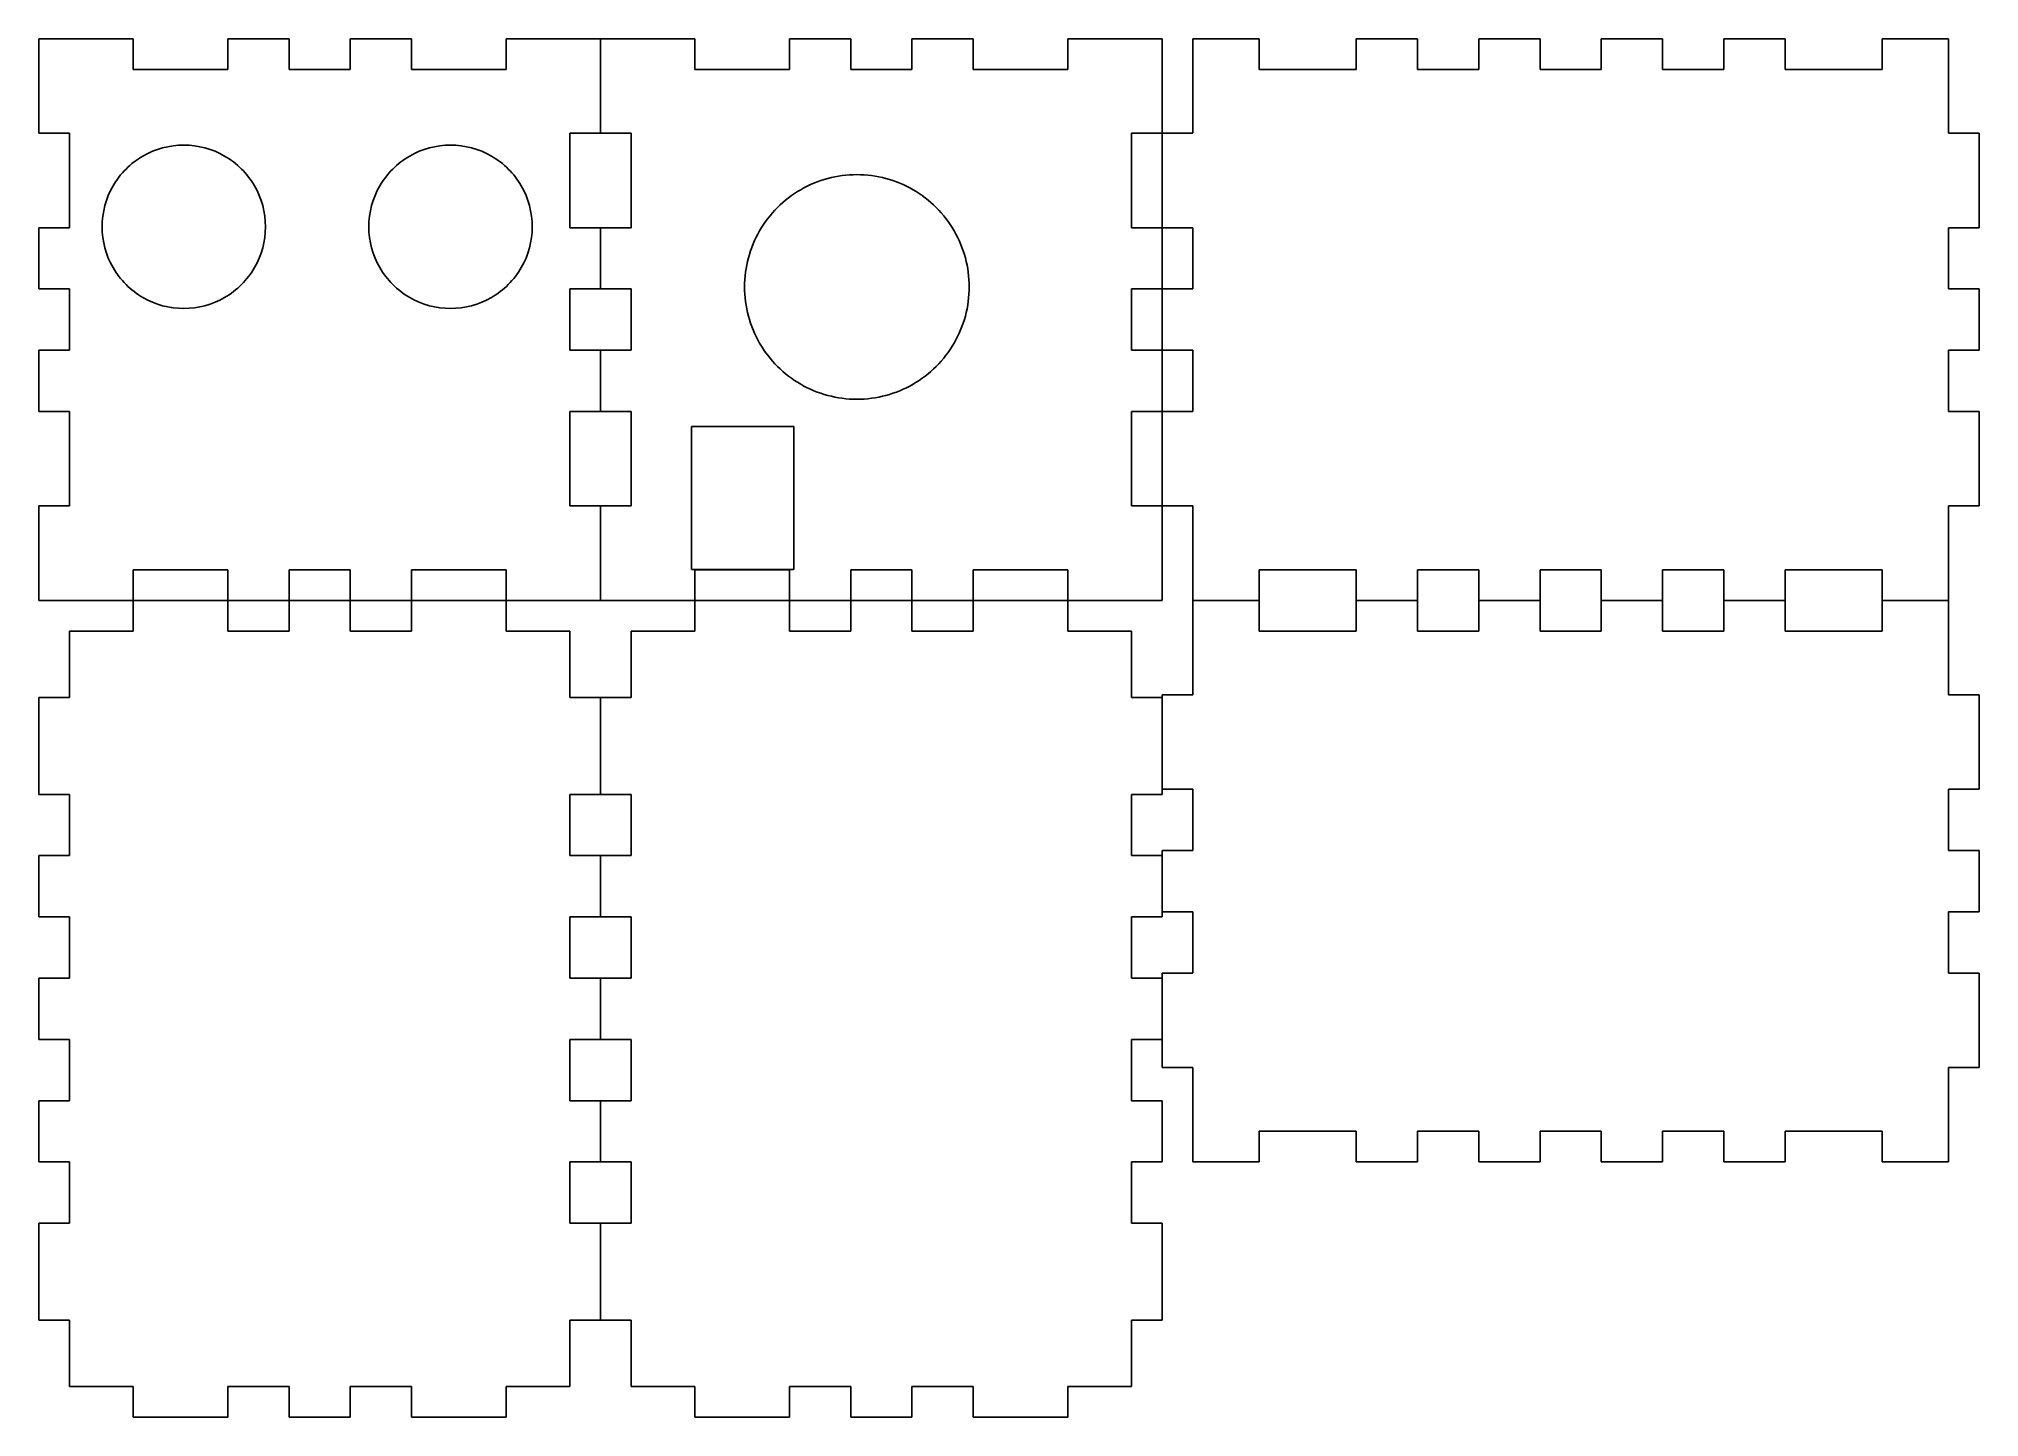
# Model space of a CAD drawing. Extents: x 676 to 866, y 431 to 566.
import ezdxf

# ---------------------------------------------------------------- set-up
doc = ezdxf.new("R2010")
doc.units = 0
doc.layers.get('0').update_dxf_attribs({"linetype": 'CONTINUOUS'})

msp = doc.modelspace()

# ---------------------------------------------------------------- linework, layer by layer
at = {"color": 7}
for p, q in [((676.35, 566.349973), (685.60001, 566.349973)), ((676.35, 557.099999), (676.35, 566.349973)), ((685.60001, 566.349973), (685.60001, 563.349986)), ((694.849984, 563.349986), (694.849984, 566.349973)), ((694.849984, 566.349973), (700.849993, 566.349973)), ((700.849993, 566.349973), (700.849993, 563.349986)), ((706.850002, 563.349986), (706.850002, 566.349973)), ((706.850002, 566.349973), (712.850011, 566.349973)), ((712.850011, 566.349973), (712.850011, 563.349986)), ((722.099986, 563.349986), (722.099986, 566.349973)), ((722.099986, 566.349973), (731.349994, 566.349973)), ((731.349994, 566.349973), (731.349994, 557.099999)), ((731.349994, 566.349973), (740.600006, 566.349973)), ((731.349994, 557.099999), (731.349994, 566.349973)), ((740.600006, 566.349973), (740.600006, 563.349986)), ((749.849978, 563.349986), (749.849978, 566.349973)), ((749.849978, 566.349973), (755.849987, 566.349973)), ((755.849987, 566.349973), (755.849987, 563.349986)), ((761.849996, 563.349986), (761.849996, 566.349973)), ((761.849996, 566.349973), (767.850005, 566.349973)), ((767.850005, 566.349973), (767.850005, 563.349986)), ((777.099979, 563.349986), (777.099979, 566.349973)), ((777.099979, 566.349973), (786.349992, 566.349973)), ((786.349992, 566.349973), (786.349992, 557.099999)), ((789.349976, 566.349973), (795.849977, 566.349973)), ((789.349976, 557.099999), (789.349976, 566.349973)), ((795.849977, 566.349973), (795.849977, 563.349986)), ((805.35, 563.349986), (805.35, 566.349973)), ((805.35, 566.349973), (811.350009, 566.349973)), ((811.350009, 566.349973), (811.350009, 563.349986)), ((817.349986, 563.349986), (817.349986, 566.349973)), ((817.349986, 566.349973), (823.349991, 566.349973)), ((823.349991, 566.349973), (823.349991, 563.349986)), ((829.35, 563.349986), (829.35, 566.349973)), ((829.35, 566.349973), (835.349974, 566.349973)), ((835.349974, 566.349973), (835.349974, 563.349986)), ((841.349983, 563.349986), (841.349983, 566.349973)), ((841.349983, 566.349973), (847.349992, 566.349973)), ((847.349992, 566.349973), (847.349992, 563.349986)), ((856.84998, 563.349986), (856.84998, 566.349973)), ((856.84998, 566.349973), (863.349981, 566.349973)), ((863.349981, 566.349973), (863.349981, 557.099999)), ((685.60001, 563.349986), (694.849984, 563.349986)), ((700.849993, 563.349986), (706.850002, 563.349986)), ((712.850011, 563.349986), (722.099986, 563.349986)), ((740.600006, 563.349986), (749.849978, 563.349986)), ((755.849987, 563.349986), (761.849996, 563.349986)), ((767.850005, 563.349986), (777.099979, 563.349986)), ((795.849977, 563.349986), (805.35, 563.349986)), ((811.350009, 563.349986), (817.349986, 563.349986)), ((823.349991, 563.349986), (829.35, 563.349986)), ((835.349974, 563.349986), (841.349983, 563.349986)), ((847.349992, 563.349986), (856.84998, 563.349986)), ((679.349987, 557.099999), (676.35, 557.099999)), ((679.349987, 547.84999), (679.349987, 557.099999)), ((731.349994, 557.099999), (728.350007, 557.099999)), ((728.350007, 557.099999), (728.350007, 547.84999)), ((734.349981, 557.099999), (731.349994, 557.099999)), ((734.349981, 547.84999), (734.349981, 557.099999)), ((786.349992, 557.099999), (783.350002, 557.099999)), ((783.350002, 557.099999), (783.350002, 547.84999)), ((786.349992, 547.84999), (786.349992, 557.099999)), ((786.349992, 557.099999), (789.349976, 557.099999)), ((863.349981, 557.099999), (866.350003, 557.099999)), ((866.350003, 557.099999), (866.350003, 547.84999)), ((676.35, 541.849981), (676.35, 547.84999)), ((676.35, 547.84999), (679.349987, 547.84999)), ((728.350007, 547.84999), (731.349994, 547.84999)), ((731.349994, 547.84999), (731.349994, 541.849981)), ((731.349994, 541.849981), (731.349994, 547.84999)), ((731.349994, 547.84999), (734.349981, 547.84999)), ((783.350002, 547.84999), (786.349992, 547.84999)), ((786.349992, 547.84999), (786.349992, 541.849981)), ((789.349976, 547.84999), (786.349992, 547.84999)), ((789.349976, 541.849981), (789.349976, 547.84999)), ((866.350003, 547.84999), (863.349981, 547.84999)), ((863.349981, 547.84999), (863.349981, 541.849981)), ((679.349987, 541.849981), (676.35, 541.849981)), ((679.349987, 535.849972), (679.349987, 541.849981)), ((731.349994, 541.849981), (728.350007, 541.849981)), ((728.350007, 541.849981), (728.350007, 535.849972)), ((734.349981, 541.849981), (731.349994, 541.849981)), ((734.349981, 535.849972), (734.349981, 541.849981)), ((786.349992, 541.849981), (783.350002, 541.849981)), ((783.350002, 541.849981), (783.350002, 535.849972)), ((786.349992, 535.849972), (786.349992, 541.849981)), ((786.349992, 541.849981), (789.349976, 541.849981)), ((863.349981, 541.849981), (866.350003, 541.849981)), ((866.350003, 541.849981), (866.350003, 535.849972)), ((676.35, 529.849998), (676.35, 535.849972)), ((676.35, 535.849972), (679.349987, 535.849972)), ((728.350007, 535.849972), (731.349994, 535.849972)), ((731.349994, 535.849972), (731.349994, 529.849998)), ((731.349994, 529.849998), (731.349994, 535.849972)), ((731.349994, 535.849972), (734.349981, 535.849972)), ((783.350002, 535.849972), (786.349992, 535.849972)), ((786.349992, 535.849972), (786.349992, 529.849998)), ((789.349976, 535.849972), (786.349992, 535.849972)), ((789.349976, 529.849998), (789.349976, 535.849972)), ((866.350003, 535.849972), (863.349981, 535.849972)), ((863.349981, 535.849972), (863.349981, 529.849998)), ((679.349987, 529.849998), (676.35, 529.849998)), ((679.349987, 520.599988), (679.349987, 529.849998)), ((731.349994, 529.849998), (728.350007, 529.849998)), ((728.350007, 529.849998), (728.350007, 520.599988)), ((734.349981, 529.849998), (731.349994, 529.849998)), ((734.349981, 520.599988), (734.349981, 529.849998)), ((740.276766, 514.367141), (740.276766, 528.367158)), ((740.276766, 528.367158), (750.276769, 528.367158)), ((750.276769, 528.367158), (750.276769, 514.367141)), ((786.349992, 529.849998), (783.350002, 529.849998)), ((783.350002, 529.849998), (783.350002, 520.599988)), ((786.349992, 520.599988), (786.349992, 529.849998)), ((786.349992, 529.849998), (789.349976, 529.849998)), ((863.349981, 529.849998), (866.350003, 529.849998)), ((866.350003, 529.849998), (866.350003, 520.599988)), ((676.35, 511.349979), (676.35, 520.599988)), ((676.35, 520.599988), (679.349987, 520.599988)), ((728.350007, 520.599988), (731.349994, 520.599988)), ((731.349994, 520.599988), (731.349994, 511.349979)), ((731.349994, 511.349979), (731.349994, 520.599988)), ((731.349994, 520.599988), (734.349981, 520.599988)), ((783.350002, 520.599988), (786.349992, 520.599988)), ((786.349992, 520.599988), (786.349992, 511.349979)), ((789.349976, 520.599988), (786.349992, 520.599988)), ((789.349976, 511.349979), (789.349976, 520.599988)), ((866.350003, 520.599988), (863.349981, 520.599988)), ((863.349981, 520.599988), (863.349981, 511.349979)), ((694.849984, 514.350001), (685.60001, 514.350001)), ((685.60001, 514.350001), (685.60001, 511.349979)), ((694.849984, 511.349979), (694.849984, 514.350001)), ((706.850002, 514.350001), (700.849993, 514.350001)), ((700.849993, 514.350001), (700.849993, 511.349979)), ((706.850002, 511.349979), (706.850002, 514.350001)), ((722.099986, 514.350001), (712.850011, 514.350001)), ((712.850011, 514.350001), (712.850011, 511.349979)), ((722.099986, 511.349979), (722.099986, 514.350001)), ((750.276769, 514.367141), (740.276766, 514.367141)), ((749.849978, 514.350001), (740.600006, 514.350001)), ((740.600006, 514.350001), (740.600006, 511.349979)), ((749.849978, 511.349979), (749.849978, 514.350001)), ((761.849996, 514.350001), (755.849987, 514.350001)), ((755.849987, 514.350001), (755.849987, 511.349979)), ((761.849996, 511.349979), (761.849996, 514.350001)), ((777.099979, 514.350001), (767.850005, 514.350001)), ((767.850005, 514.350001), (767.850005, 511.349979)), ((777.099979, 511.349979), (777.099979, 514.350001)), ((805.35, 514.350001), (795.849977, 514.350001)), ((795.849977, 514.350001), (795.849977, 511.349979)), ((805.35, 511.349979), (805.35, 514.350001)), ((817.349986, 514.350001), (811.350009, 514.350001)), ((811.350009, 514.350001), (811.350009, 511.349979)), ((817.349986, 511.349979), (817.349986, 514.350001)), ((829.35, 514.350001), (823.349991, 514.350001)), ((823.349991, 514.350001), (823.349991, 511.349979)), ((829.35, 511.349979), (829.35, 514.350001)), ((841.349983, 514.350001), (835.349974, 514.350001)), ((835.349974, 514.350001), (835.349974, 511.349979)), ((841.349983, 511.349979), (841.349983, 514.350001)), ((856.84998, 514.350001), (847.349992, 514.350001)), ((847.349992, 514.350001), (847.349992, 511.349979)), ((856.84998, 511.349979), (856.84998, 514.350001)), ((685.60001, 511.349979), (676.35, 511.349979)), ((685.60001, 508.349992), (685.60001, 511.349979)), ((685.60001, 511.349979), (694.849984, 511.349979)), ((700.849993, 511.349979), (694.849984, 511.349979)), ((694.849984, 511.349979), (694.849984, 508.349992)), ((700.849993, 508.349992), (700.849993, 511.349979)), ((700.849993, 511.349979), (706.850002, 511.349979)), ((712.850011, 511.349979), (706.850002, 511.349979)), ((706.850002, 511.349979), (706.850002, 508.349992)), ((712.850011, 508.349992), (712.850011, 511.349979)), ((712.850011, 511.349979), (722.099986, 511.349979)), ((731.349994, 511.349979), (722.099986, 511.349979)), ((722.099986, 511.349979), (722.099986, 508.349992)), ((740.600006, 511.349979), (731.349994, 511.349979)), ((740.600006, 508.349992), (740.600006, 511.349979)), ((740.600006, 511.349979), (749.849978, 511.349979)), ((755.849987, 511.349979), (749.849978, 511.349979)), ((749.849978, 511.349979), (749.849978, 508.349992)), ((755.849987, 508.349992), (755.849987, 511.349979)), ((755.849987, 511.349979), (761.849996, 511.349979)), ((767.850005, 511.349979), (761.849996, 511.349979)), ((761.849996, 511.349979), (761.849996, 508.349992)), ((767.850005, 508.349992), (767.850005, 511.349979)), ((767.850005, 511.349979), (777.099979, 511.349979)), ((786.349992, 511.349979), (777.099979, 511.349979)), ((777.099979, 511.349979), (777.099979, 508.349992)), ((795.849977, 511.349979), (789.349976, 511.349979)), ((789.349976, 511.349979), (795.849977, 511.349979)), ((789.349976, 502.100005), (789.349976, 511.349979)), ((795.849977, 511.349979), (795.849977, 508.349992)), ((811.350009, 511.349979), (805.35, 511.349979)), ((805.35, 508.349992), (805.35, 511.349979)), ((805.35, 511.349979), (811.350009, 511.349979)), ((811.350009, 511.349979), (811.350009, 508.349992)), ((823.349991, 511.349979), (817.349986, 511.349979)), ((817.349986, 508.349992), (817.349986, 511.349979)), ((817.349986, 511.349979), (823.349991, 511.349979)), ((823.349991, 511.349979), (823.349991, 508.349992)), ((835.349974, 511.349979), (829.35, 511.349979)), ((829.35, 508.349992), (829.35, 511.349979)), ((829.35, 511.349979), (835.349974, 511.349979)), ((835.349974, 511.349979), (835.349974, 508.349992)), ((847.349992, 511.349979), (841.349983, 511.349979)), ((841.349983, 508.349992), (841.349983, 511.349979)), ((841.349983, 511.349979), (847.349992, 511.349979)), ((847.349992, 511.349979), (847.349992, 508.349992)), ((863.349981, 511.349979), (856.84998, 511.349979)), ((856.84998, 508.349992), (856.84998, 511.349979)), ((856.84998, 511.349979), (863.349981, 511.349979)), ((863.349981, 511.349979), (863.349981, 502.100005)), ((679.349987, 508.349992), (685.60001, 508.349992)), ((679.349987, 501.849991), (679.349987, 508.349992)), ((694.849984, 508.349992), (700.849993, 508.349992)), ((706.850002, 508.349992), (712.850011, 508.349992)), ((722.099986, 508.349992), (728.350007, 508.349992)), ((728.350007, 508.349992), (728.350007, 501.849991)), ((734.349981, 508.349992), (740.600006, 508.349992)), ((734.349981, 501.849991), (734.349981, 508.349992)), ((749.849978, 508.349992), (755.849987, 508.349992)), ((761.849996, 508.349992), (767.850005, 508.349992)), ((777.099979, 508.349992), (783.350002, 508.349992)), ((783.350002, 508.349992), (783.350002, 501.849991)), ((795.849977, 508.349992), (805.35, 508.349992)), ((811.350009, 508.349992), (817.349986, 508.349992)), ((823.349991, 508.349992), (829.35, 508.349992)), ((835.349974, 508.349992), (841.349983, 508.349992)), ((847.349992, 508.349992), (856.84998, 508.349992)), ((676.35, 492.350003), (676.35, 501.849991)), ((676.35, 501.849991), (679.349987, 501.849991)), ((728.350007, 501.849991), (731.349994, 501.849991)), ((731.349994, 501.849991), (731.349994, 492.350003)), ((731.349994, 492.350003), (731.349994, 501.849991)), ((731.349994, 501.849991), (734.349981, 501.849991)), ((783.350002, 501.849991), (786.349992, 501.849991)), ((786.349992, 492.849995), (786.349992, 502.100005)), ((786.349992, 502.100005), (789.349976, 502.100005)), ((786.349992, 501.849991), (786.349992, 492.350003)), ((863.349981, 502.100005), (866.350003, 502.100005)), ((866.350003, 502.100005), (866.350003, 492.849995)), ((679.349987, 492.350003), (676.35, 492.350003)), ((679.349987, 486.349994), (679.349987, 492.350003)), ((731.349994, 492.350003), (728.350007, 492.350003)), ((728.350007, 492.350003), (728.350007, 486.349994)), ((734.349981, 492.350003), (731.349994, 492.350003)), ((734.349981, 486.349994), (734.349981, 492.350003)), ((786.349992, 492.350003), (783.350002, 492.350003)), ((783.350002, 492.350003), (783.350002, 486.349994)), ((789.349976, 492.849995), (786.349992, 492.849995)), ((789.349976, 486.849986), (789.349976, 492.849995)), ((866.350003, 492.849995), (863.349981, 492.849995)), ((863.349981, 492.849995), (863.349981, 486.849986)), ((786.349992, 480.849977), (786.349992, 486.849986)), ((786.349992, 486.849986), (789.349976, 486.849986)), ((863.349981, 486.849986), (866.350003, 486.849986)), ((866.350003, 486.849986), (866.350003, 480.849977)), ((676.35, 480.349985), (676.35, 486.349994)), ((676.35, 486.349994), (679.349987, 486.349994)), ((728.350007, 486.349994), (731.349994, 486.349994)), ((731.349994, 486.349994), (731.349994, 480.349985)), ((731.349994, 480.349985), (731.349994, 486.349994)), ((731.349994, 486.349994), (734.349981, 486.349994)), ((783.350002, 486.349994), (786.349992, 486.349994)), ((786.349992, 486.349994), (786.349992, 480.349985)), ((789.349976, 480.849977), (786.349992, 480.849977)), ((789.349976, 474.850003), (789.349976, 480.849977)), ((866.350003, 480.849977), (863.349981, 480.849977)), ((863.349981, 480.849977), (863.349981, 474.850003)), ((679.349987, 480.349985), (676.35, 480.349985)), ((679.349987, 474.350012), (679.349987, 480.349985)), ((731.349994, 480.349985), (728.350007, 480.349985)), ((728.350007, 480.349985), (728.350007, 474.350012)), ((734.349981, 480.349985), (731.349994, 480.349985)), ((734.349981, 474.350012), (734.349981, 480.349985)), ((786.349992, 480.349985), (783.350002, 480.349985)), ((783.350002, 480.349985), (783.350002, 474.350012)), ((676.35, 468.350003), (676.35, 474.350012)), ((676.35, 474.350012), (679.349987, 474.350012)), ((728.350007, 474.350012), (731.349994, 474.350012)), ((731.349994, 474.350012), (731.349994, 468.350003)), ((731.349994, 468.350003), (731.349994, 474.350012)), ((731.349994, 474.350012), (734.349981, 474.350012)), ((783.350002, 474.350012), (786.349992, 474.350012)), ((786.349992, 465.599994), (786.349992, 474.850003)), ((786.349992, 474.850003), (789.349976, 474.850003)), ((786.349992, 474.350012), (786.349992, 468.350003)), ((863.349981, 474.850003), (866.350003, 474.850003)), ((866.350003, 474.850003), (866.350003, 465.599994)), ((679.349987, 468.350003), (676.35, 468.350003)), ((679.349987, 462.349994), (679.349987, 468.350003)), ((731.349994, 468.350003), (728.350007, 468.350003)), ((728.350007, 468.350003), (728.350007, 462.349994)), ((734.349981, 468.350003), (731.349994, 468.350003)), ((734.349981, 462.349994), (734.349981, 468.350003)), ((786.349992, 468.350003), (783.350002, 468.350003)), ((783.350002, 468.350003), (783.350002, 462.349994)), ((789.349976, 465.599994), (786.349992, 465.599994)), ((789.349976, 456.349985), (789.349976, 465.599994)), ((866.350003, 465.599994), (863.349981, 465.599994)), ((863.349981, 465.599994), (863.349981, 456.349985)), ((676.35, 456.349985), (676.35, 462.349994)), ((676.35, 462.349994), (679.349987, 462.349994)), ((728.350007, 462.349994), (731.349994, 462.349994)), ((731.349994, 462.349994), (731.349994, 456.349985)), ((731.349994, 456.349985), (731.349994, 462.349994)), ((731.349994, 462.349994), (734.349981, 462.349994)), ((783.350002, 462.349994), (786.349992, 462.349994)), ((786.349992, 462.349994), (786.349992, 456.349985)), ((805.35, 459.350007), (795.849977, 459.350007)), ((795.849977, 459.350007), (795.849977, 456.349985)), ((805.35, 456.349985), (805.35, 459.350007)), ((817.349986, 459.350007), (811.350009, 459.350007)), ((811.350009, 459.350007), (811.350009, 456.349985)), ((817.349986, 456.349985), (817.349986, 459.350007)), ((829.35, 459.350007), (823.349991, 459.350007)), ((823.349991, 459.350007), (823.349991, 456.349985)), ((829.35, 456.349985), (829.35, 459.350007)), ((841.349983, 459.350007), (835.349974, 459.350007)), ((835.349974, 459.350007), (835.349974, 456.349985)), ((841.349983, 456.349985), (841.349983, 459.350007)), ((856.84998, 459.350007), (847.349992, 459.350007)), ((847.349992, 459.350007), (847.349992, 456.349985)), ((856.84998, 456.349985), (856.84998, 459.350007)), ((679.349987, 456.349985), (676.35, 456.349985)), ((679.349987, 450.350011), (679.349987, 456.349985)), ((731.349994, 456.349985), (728.350007, 456.349985)), ((728.350007, 456.349985), (728.350007, 450.350011)), ((734.349981, 456.349985), (731.349994, 456.349985)), ((734.349981, 450.350011), (734.349981, 456.349985)), ((786.349992, 456.349985), (783.350002, 456.349985)), ((783.350002, 456.349985), (783.350002, 450.350011)), ((795.849977, 456.349985), (789.349976, 456.349985)), ((811.350009, 456.349985), (805.35, 456.349985)), ((823.349991, 456.349985), (817.349986, 456.349985)), ((835.349974, 456.349985), (829.35, 456.349985)), ((847.349992, 456.349985), (841.349983, 456.349985)), ((863.349981, 456.349985), (856.84998, 456.349985)), ((676.35, 440.849988), (676.35, 450.350011)), ((676.35, 450.350011), (679.349987, 450.350011)), ((728.350007, 450.350011), (731.349994, 450.350011)), ((731.349994, 450.350011), (731.349994, 440.849988)), ((731.349994, 440.849988), (731.349994, 450.350011)), ((731.349994, 450.350011), (734.349981, 450.350011)), ((783.350002, 450.350011), (786.349992, 450.350011)), ((786.349992, 450.350011), (786.349992, 440.849988)), ((679.349987, 440.849988), (676.35, 440.849988)), ((679.349987, 434.349987), (679.349987, 440.849988)), ((731.349994, 440.849988), (728.350007, 440.849988)), ((728.350007, 440.849988), (728.350007, 434.349987)), ((734.349981, 440.849988), (731.349994, 440.849988)), ((734.349981, 434.349987), (734.349981, 440.849988)), ((786.349992, 440.849988), (783.350002, 440.849988)), ((783.350002, 440.849988), (783.350002, 434.349987)), ((685.60001, 434.349987), (679.349987, 434.349987)), ((685.60001, 431.35), (685.60001, 434.349987)), ((700.849993, 434.349987), (694.849984, 434.349987)), ((694.849984, 434.349987), (694.849984, 431.35)), ((700.849993, 431.35), (700.849993, 434.349987)), ((712.850011, 434.349987), (706.850002, 434.349987)), ((706.850002, 434.349987), (706.850002, 431.35)), ((712.850011, 431.35), (712.850011, 434.349987)), ((728.350007, 434.349987), (722.099986, 434.349987)), ((722.099986, 434.349987), (722.099986, 431.35)), ((740.600006, 434.349987), (734.349981, 434.349987)), ((740.600006, 431.35), (740.600006, 434.349987)), ((755.849987, 434.349987), (749.849978, 434.349987)), ((749.849978, 434.349987), (749.849978, 431.35)), ((755.849987, 431.35), (755.849987, 434.349987)), ((767.850005, 434.349987), (761.849996, 434.349987)), ((761.849996, 434.349987), (761.849996, 431.35)), ((767.850005, 431.35), (767.850005, 434.349987)), ((783.350002, 434.349987), (777.099979, 434.349987)), ((777.099979, 434.349987), (777.099979, 431.35)), ((694.849984, 431.35), (685.60001, 431.35)), ((706.850002, 431.35), (700.849993, 431.35)), ((722.099986, 431.35), (712.850011, 431.35)), ((749.849978, 431.35), (740.600006, 431.35)), ((761.849996, 431.35), (755.849987, 431.35)), ((777.099979, 431.35), (767.850005, 431.35))]:
    msp.add_line(p, q, dxfattribs=at)
for points in [[(683.61974, 551.93852), (684.316697, 553.148732), (685.337661, 554.169694), (686.547876, 554.866648)], [(686.547876, 554.866648), (687.756566, 555.566246), (689.151229, 555.939943), (690.547785, 555.938418)], [(690.547785, 555.938418), (691.944341, 555.939943), (693.339003, 555.566246), (694.547693, 554.866648)], [(694.547693, 554.866648), (695.757909, 554.169694), (696.778873, 553.148732), (697.47583, 551.93852)], [(709.736393, 551.93852), (710.433349, 553.148732), (711.454313, 554.169694), (712.664529, 554.866648)], [(712.664529, 554.866648), (713.873219, 555.566246), (715.267882, 555.939943), (716.664438, 555.938418)], [(716.664438, 555.938418), (718.060993, 555.939943), (719.455656, 555.566246), (720.664346, 554.866648)], [(720.664346, 554.866648), (721.874562, 554.169694), (722.895526, 553.148732), (723.592482, 551.93852)], [(750.952364, 551.571722), (752.614314, 552.533668), (754.531978, 553.047502), (756.452244, 553.045404)], [(756.452244, 553.045404), (758.37251, 553.047502), (760.290173, 552.533668), (761.952124, 551.571722)], [(682.547968, 547.938623), (682.546442, 549.335174), (682.920141, 550.729834), (683.61974, 551.93852)], [(697.47583, 551.93852), (698.175429, 550.729834), (698.549128, 549.335174), (698.547602, 547.938623)], [(708.664621, 547.938623), (708.663095, 549.335174), (709.036794, 550.729834), (709.736393, 551.93852)], [(723.592482, 551.93852), (724.292082, 550.729834), (724.66578, 549.335174), (724.664255, 547.938623)], [(746.926172, 547.545546), (747.884488, 549.209587), (749.288316, 550.613409), (750.952364, 551.571722)], [(761.952124, 551.571722), (763.616172, 550.613409), (765.019999, 549.209587), (765.978315, 547.545546)], [(683.61974, 543.938725), (682.920141, 545.147412), (682.546442, 546.542071), (682.547968, 547.938623)], [(698.547602, 547.938623), (698.549128, 546.542071), (698.175429, 545.147412), (697.47583, 543.938725)], [(709.736393, 543.938725), (709.036794, 545.147412), (708.663095, 546.542071), (708.664621, 547.938623)], [(724.664255, 547.938623), (724.66578, 546.542071), (724.292082, 545.147412), (723.592482, 543.938725)], [(745.452484, 542.045687), (745.450386, 543.965946), (745.964222, 545.883602), (746.926172, 547.545546)], [(765.978315, 547.545546), (766.940265, 545.883602), (767.454102, 543.965946), (767.452004, 542.045687)], [(686.547876, 541.010597), (685.337661, 541.707551), (684.316697, 542.728513), (683.61974, 543.938725)], [(697.47583, 543.938725), (696.778873, 542.728513), (695.757909, 541.707551), (694.547693, 541.010597)], [(712.664529, 541.010597), (711.454313, 541.707551), (710.433349, 542.728513), (709.736393, 543.938725)], [(723.592482, 543.938725), (722.895526, 542.728513), (721.874562, 541.707551), (720.664346, 541.010597)], [(746.926172, 536.545828), (745.964222, 538.207772), (745.450386, 540.125428), (745.452484, 542.045687)], [(767.452004, 542.045687), (767.454102, 540.125428), (766.940265, 538.207772), (765.978315, 536.545828)], [(690.547785, 539.938828), (689.151229, 539.937302), (687.756566, 540.311), (686.547876, 541.010597)], [(694.547693, 541.010597), (693.339003, 540.311), (691.944341, 539.937302), (690.547785, 539.938828)], [(716.664438, 539.938828), (715.267882, 539.937302), (713.873219, 540.311), (712.664529, 541.010597)], [(720.664346, 541.010597), (719.455656, 540.311), (718.060993, 539.937302), (716.664438, 539.938828)], [(750.952364, 532.519652), (749.288316, 533.477965), (747.884488, 534.881786), (746.926172, 536.545828)], [(765.978315, 536.545828), (765.019999, 534.881786), (763.616172, 533.477965), (761.952124, 532.519652)], [(756.452244, 531.04597), (754.531978, 531.043871), (752.614314, 531.557706), (750.952364, 532.519652)], [(761.952124, 532.519652), (760.290173, 531.557706), (758.37251, 531.043871), (756.452244, 531.04597)]]:
    msp.add_open_spline(points, degree=3, dxfattribs=at)

doc.saveas('drawing.dxf')
